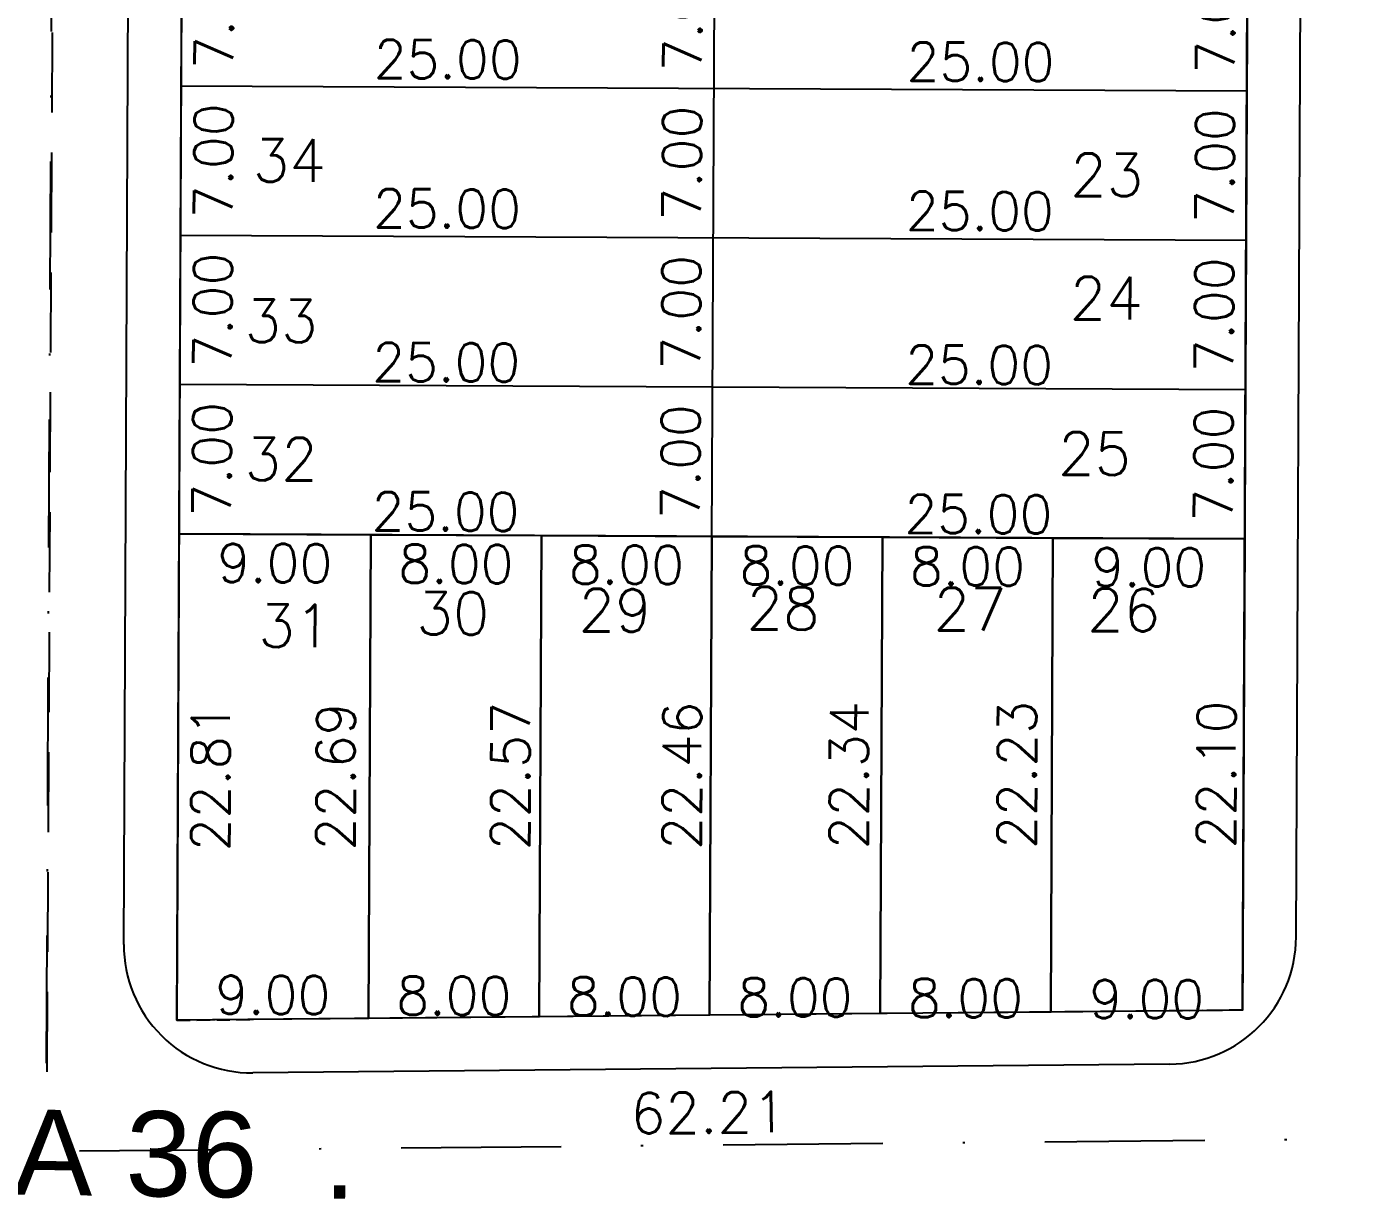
# Model space of a CAD drawing. Header units: millimetres. Extents: x -4430026 to 4783824, y 584 to 9593110.
# Drawn here: x 2547.1 to 2609.6, y 1505 to 1559.6 of the extents above; entities that cross this region are included whole.
import ezdxf
from ezdxf.enums import TextEntityAlignment as Align

# ---------------------------------------------------------------- set-up
doc = ezdxf.new("R2010")
doc.units = ezdxf.units.MM
for name, pattern in [('DASHDOT', [1, 0.5, -0.25, 0, -0.25]), ('HIDDEN', [0.375, 0.25, -0.125]), ('HIDDEN2', [0.1875, 0.125, -0.0625])]:
    doc.linetypes.add(name, pattern=pattern)
for name, color, linetype in [('boundary filipe', 6, 'Continuous'), ('BOUNDARY LOTES', 2, 'Continuous'), ('Calçada', 1, 'Continuous'), ('CANTOS', 9, 'HIDDEN'), ('Cota', 8, 'Continuous'), ('COTAS', 8, 'Continuous'), ('Lotes', 2, 'Continuous'), ('Nomes de Ruas', 3, 'Continuous'), ('Numero de lotes', 5, 'Continuous'), ('Projeção', 8, 'HIDDEN2'), ('QUADRA', 4, 'Continuous')]:
    doc.layers.add(name, color=color, linetype=linetype)
doc.styles.add('arcad1', font='romans.shx')
doc.styles.add('ARIAL', font='arial.ttf', dxfattribs={"height": 0.25})
doc.styles.add('ROMANS', font='romans.shx')
doc.dimstyles.new('BOLA100', dxfattribs={"dimscale": 0, "dimtxt": 1.9, "dimasz": 0.18, "dimexe": 0.18, "dimexo": 0.063, "dimgap": 0, "dimtad": 1, "dimzin": 4, "dimdsep": 46, "dimtxsty": 'ROMANS', "dimcen": 0.09, "dimse1": 1, "dimse2": 1, "dimsd1": 1, "dimsd2": 1, "dimclrt": 256, "dimaunit": 1, "dimadec": 4, "dimazin": 0, "dimtfac": 1.2, "dimtix": 1, "dimtmove": 2, "dimatfit": 3, "dimfxl": 1, "dimtvp": 2, "dimtolj": 1, "dimtzin": 4, "dimarcsym": 0})
doc.dimstyles.get("Standard").update_dxf_attribs({"dimtxt": 0.18, "dimasz": 0.18, "dimexe": 0.18, "dimexo": 0.0625, "dimgap": 0.09, "dimtad": 0, "dimtih": 1, "dimtoh": 1, "dimdec": 4, "dimzin": 0, "dimdsep": 46, "dimtxsty": 'Standard', "dimcen": 0.09, "dimadec": 0, "dimazin": 0, "dimtfac": 1, "dimtdec": 4, "dimtofl": 0, "dimtmove": 0, "dimatfit": 3, "dimfxl": 1, "dimtolj": 1, "dimtzin": 0, "dimarcsym": 0})

# ---------------------------------------------------------------- blocks, each defined once
blk = doc.blocks.new('*D13710')
at = {"layer": 'DEFPOINTS', "color": 0, "linetype": 'ByBlock'}
for p in [(2548.985, 1706.229), (2548.04, 1506.823), (2548.04, 1506.823)]:
    blk.add_point(p, dxfattribs=at)
at = {"layer": 'COTAS', "linetype": 'ByBlock', "insert": (2546.979, 1606.533), "char_height": 1.9, "attachment_point": 5, "rotation": 89.72858, "style": 'ROMANS'}
blk.add_mtext('\\A1;199.41', dxfattribs=at)
blk = doc.blocks.new('*D13712')
at = {"layer": 'DEFPOINTS', "color": 0, "linetype": 'ByBlock'}
for p in [(2548.04, 1506.823), (2548.04, 1506.823), (2485.837, 1506.232)]:
    blk.add_point(p, dxfattribs=at)
at = {"layer": 'COTAS', "linetype": 'ByBlock', "insert": (2517.622, 1508.146), "char_height": 1.9, "attachment_point": 5, "rotation": 0.54386, "style": 'ROMANS'}
blk.add_mtext('\\A1;62.21', dxfattribs=at)
blk = doc.blocks.new('*D13713')
at = {"layer": 'DEFPOINTS', "color": 0, "linetype": 'ByBlock'}
for p in [(2610.244, 1507.413), (2610.244, 1507.413), (2548.04, 1506.823)]:
    blk.add_point(p, dxfattribs=at)
at = {"layer": 'COTAS', "linetype": 'ByBlock', "insert": (2579.127, 1508.65), "char_height": 1.9, "attachment_point": 5, "rotation": 0.54386, "style": 'ROMANS'}
blk.add_mtext('\\A1;62.21', dxfattribs=at)
blk = doc.blocks.new('*D10032')
at = {"layer": 'DEFPOINTS', "color": 0}
for p in [(2554.41, 1563.794), (2554.377, 1556.794), (2559.506, 1556.77)]:
    blk.add_point(p, dxfattribs=at)
at = {"layer": 'COTAS', "color": 41, "insert": (2555.923, 1560.287), "char_height": 1.8, "attachment_point": 5, "rotation": 89.72858, "style": 'ROMANS'}
blk.add_mtext('\\A1;7.00', dxfattribs=at)
blk = doc.blocks.new('*D10033')
at = {"layer": 'DEFPOINTS', "color": 0}
for p in [(2554.377, 1556.794), (2554.344, 1549.794), (2559.473, 1549.77)]:
    blk.add_point(p, dxfattribs=at)
at = {"layer": 'COTAS', "color": 41, "insert": (2555.89, 1553.287), "char_height": 1.8, "attachment_point": 5, "rotation": 89.72858, "style": 'ROMANS'}
blk.add_mtext('\\A1;7.00', dxfattribs=at)
blk = doc.blocks.new('*D10034')
at = {"layer": 'DEFPOINTS', "color": 0}
for p in [(2554.344, 1549.794), (2554.311, 1542.794), (2559.44, 1542.77)]:
    blk.add_point(p, dxfattribs=at)
at = {"layer": 'COTAS', "color": 41, "insert": (2555.857, 1546.287), "char_height": 1.8, "attachment_point": 5, "rotation": 89.72858, "style": 'ROMANS'}
blk.add_mtext('\\A1;7.00', dxfattribs=at)
blk = doc.blocks.new('*D10035')
at = {"layer": 'DEFPOINTS', "color": 0}
for p in [(2554.311, 1542.794), (2554.278, 1535.794), (2559.407, 1535.77)]:
    blk.add_point(p, dxfattribs=at)
at = {"layer": 'COTAS', "color": 41, "insert": (2555.824, 1539.287), "char_height": 1.8, "attachment_point": 5, "rotation": 89.72858, "style": 'ROMANS'}
blk.add_mtext('\\A1;7.00', dxfattribs=at)
blk = doc.blocks.new('*D10036')
at = {"layer": 'DEFPOINTS', "color": 0}
for p in [(2554.278, 1535.794), (2554.169, 1512.981), (2559.299, 1512.957)]:
    blk.add_point(p, dxfattribs=at)
at = {"layer": 'COTAS', "color": 41, "insert": (2555.753, 1524.38), "char_height": 1.8, "attachment_point": 5, "rotation": 89.72858, "style": 'ROMANS'}
blk.add_mtext('\\A1;22.81', dxfattribs=at)
blk = doc.blocks.new('*D10037')
at = {"layer": 'DEFPOINTS', "color": 0}
for p in [(2563.277, 1535.752), (2563.17, 1513.066), (2565.173, 1513.057)]:
    blk.add_point(p, dxfattribs=at)
at = {"layer": 'COTAS', "color": 41, "insert": (2561.626, 1524.417), "char_height": 1.8, "attachment_point": 5, "rotation": 89.72858, "style": 'ROMANS'}
blk.add_mtext('\\A1;22.69', dxfattribs=at)
blk = doc.blocks.new('*D10038')
at = {"layer": 'DEFPOINTS', "color": 0}
for p in [(2571.277, 1535.714), (2571.17, 1513.142), (2573.371, 1513.132)]:
    blk.add_point(p, dxfattribs=at)
at = {"layer": 'COTAS', "color": 41, "insert": (2569.824, 1524.435), "char_height": 1.8, "attachment_point": 5, "rotation": 89.72858, "style": 'ROMANS'}
blk.add_mtext('\\A1;22.57', dxfattribs=at)
blk = doc.blocks.new('*D10039')
at = {"layer": 'DEFPOINTS', "color": 0}
for p in [(2579.277, 1535.676), (2579.171, 1513.218), (2581.418, 1513.208)]:
    blk.add_point(p, dxfattribs=at)
at = {"layer": 'COTAS', "color": 41, "insert": (2577.871, 1524.454), "char_height": 1.8, "attachment_point": 5, "rotation": 89.72858, "style": 'ROMANS'}
blk.add_mtext('\\A1;22.46', dxfattribs=at)
blk = doc.blocks.new('*D10040')
at = {"layer": 'DEFPOINTS', "color": 0}
for p in [(2587.277, 1535.638), (2587.489, 1513.297), (2589.255, 1513.289)]:
    blk.add_point(p, dxfattribs=at)
at = {"layer": 'COTAS', "color": 41, "insert": (2585.708, 1524.476), "char_height": 1.8, "attachment_point": 5, "rotation": 89.72858, "style": 'ROMANS'}
blk.add_mtext('\\A1;22.34', dxfattribs=at)
blk = doc.blocks.new('*D10041')
at = {"layer": 'DEFPOINTS', "color": 0}
for p in [(2595.277, 1535.6), (2595.172, 1513.37), (2597.133, 1513.361)]:
    blk.add_point(p, dxfattribs=at)
at = {"layer": 'COTAS', "color": 41, "insert": (2593.586, 1524.493), "char_height": 1.8, "attachment_point": 5, "rotation": 89.72858, "style": 'ROMANS'}
blk.add_mtext('\\A1;22.23', dxfattribs=at)
blk = doc.blocks.new('*D10042')
at = {"layer": 'DEFPOINTS', "color": 0}
for p in [(2604.277, 1535.558), (2604.172, 1513.456), (2606.488, 1513.445)]:
    blk.add_point(p, dxfattribs=at)
at = {"layer": 'COTAS', "color": 41, "insert": (2602.94, 1524.513), "char_height": 1.8, "attachment_point": 5, "rotation": 89.72858, "style": 'ROMANS'}
blk.add_mtext('\\A1;22.10', dxfattribs=at)
blk = doc.blocks.new('*D10058')
at = {"layer": 'DEFPOINTS', "color": 0}
for p in [(2579.41, 1563.676), (2579.377, 1556.676), (2581.49, 1556.666)]:
    blk.add_point(p, dxfattribs=at)
at = {"layer": 'COTAS', "color": 41, "insert": (2577.907, 1560.183), "char_height": 1.8, "attachment_point": 5, "rotation": 89.72858, "style": 'ROMANS'}
blk.add_mtext('\\A1;7.00', dxfattribs=at)
blk = doc.blocks.new('*D10059')
at = {"layer": 'DEFPOINTS', "color": 0}
for p in [(2579.377, 1556.676), (2579.344, 1549.676), (2581.457, 1549.666)]:
    blk.add_point(p, dxfattribs=at)
at = {"layer": 'COTAS', "color": 41, "insert": (2577.873, 1553.183), "char_height": 1.8, "attachment_point": 5, "rotation": 89.72858, "style": 'ROMANS'}
blk.add_mtext('\\A1;7.00', dxfattribs=at)
blk = doc.blocks.new('*D10060')
at = {"layer": 'DEFPOINTS', "color": 0}
for p in [(2579.344, 1549.676), (2579.31, 1542.676), (2581.424, 1542.666)]:
    blk.add_point(p, dxfattribs=at)
at = {"layer": 'COTAS', "color": 41, "insert": (2577.84, 1546.183), "char_height": 1.8, "attachment_point": 5, "rotation": 89.72858, "style": 'ROMANS'}
blk.add_mtext('\\A1;7.00', dxfattribs=at)
blk = doc.blocks.new('*D10061')
at = {"layer": 'DEFPOINTS', "color": 0}
for p in [(2579.31, 1542.676), (2579.277, 1535.676), (2581.39, 1535.666)]:
    blk.add_point(p, dxfattribs=at)
at = {"layer": 'COTAS', "color": 41, "insert": (2577.807, 1539.183), "char_height": 1.8, "attachment_point": 5, "rotation": 89.72858, "style": 'ROMANS'}
blk.add_mtext('\\A1;7.00', dxfattribs=at)
blk = doc.blocks.new('*D10077')
at = {"layer": 'DEFPOINTS', "color": 0}
for p in [(2604.41, 1563.557), (2604.376, 1556.557), (2606.49, 1556.547)]:
    blk.add_point(p, dxfattribs=at)
at = {"layer": 'COTAS', "color": 41, "insert": (2602.906, 1560.064), "char_height": 1.8, "attachment_point": 5, "rotation": 89.72858, "style": 'ROMANS'}
blk.add_mtext('\\A1;7.00', dxfattribs=at)
blk = doc.blocks.new('*D10078')
at = {"layer": 'DEFPOINTS', "color": 0}
for p in [(2604.376, 1556.557), (2604.343, 1549.557), (2606.456, 1549.547)]:
    blk.add_point(p, dxfattribs=at)
at = {"layer": 'COTAS', "color": 41, "insert": (2602.873, 1553.064), "char_height": 1.8, "attachment_point": 5, "rotation": 89.72858, "style": 'ROMANS'}
blk.add_mtext('\\A1;7.00', dxfattribs=at)
blk = doc.blocks.new('*D10079')
at = {"layer": 'DEFPOINTS', "color": 0}
for p in [(2604.343, 1549.557), (2604.31, 1542.557), (2606.423, 1542.547)]:
    blk.add_point(p, dxfattribs=at)
at = {"layer": 'COTAS', "color": 41, "insert": (2602.84, 1546.064), "char_height": 1.8, "attachment_point": 5, "rotation": 89.72858, "style": 'ROMANS'}
blk.add_mtext('\\A1;7.00', dxfattribs=at)
blk = doc.blocks.new('*D10080')
at = {"layer": 'DEFPOINTS', "color": 0}
for p in [(2604.31, 1542.557), (2604.277, 1535.558), (2606.39, 1535.547)]:
    blk.add_point(p, dxfattribs=at)
at = {"layer": 'COTAS', "color": 41, "insert": (2602.807, 1539.065), "char_height": 1.8, "attachment_point": 5, "rotation": 89.72858, "style": 'ROMANS'}
blk.add_mtext('\\A1;7.00', dxfattribs=at)
blk = doc.blocks.new('*D10128')
at = {"layer": 'DEFPOINTS', "color": 0}
for p in [(2554.273, 1534.776), (2579.272, 1534.657), (2579.265, 1533.182)]:
    blk.add_point(p, dxfattribs=at)
at = {"layer": 'Cota', "color": 41, "insert": (2566.783, 1536.841), "char_height": 1.8, "attachment_point": 5, "rotation": 359.72858, "style": 'ROMANS'}
blk.add_mtext('\\A1;25.00', dxfattribs=at)
blk = doc.blocks.new('*D10129')
at = {"layer": 'DEFPOINTS', "color": 0}
for p in [(2579.272, 1534.657), (2604.272, 1534.539), (2604.265, 1533.063)]:
    blk.add_point(p, dxfattribs=at)
at = {"layer": 'Cota', "color": 41, "insert": (2591.782, 1536.722), "char_height": 1.8, "attachment_point": 5, "rotation": 359.72858, "style": 'ROMANS'}
blk.add_mtext('\\A1;25.00', dxfattribs=at)
blk = doc.blocks.new('*D10130')
at = {"layer": 'DEFPOINTS', "color": 0}
for p in [(2554.306, 1541.776), (2579.306, 1541.657), (2579.299, 1540.181)]:
    blk.add_point(p, dxfattribs=at)
at = {"layer": 'Cota', "color": 41, "insert": (2566.816, 1543.841), "char_height": 1.8, "attachment_point": 5, "rotation": 359.72858, "style": 'ROMANS'}
blk.add_mtext('\\A1;25.00', dxfattribs=at)
blk = doc.blocks.new('*D10131')
at = {"layer": 'DEFPOINTS', "color": 0}
for p in [(2579.306, 1541.657), (2604.305, 1541.539), (2604.298, 1540.063)]:
    blk.add_point(p, dxfattribs=at)
at = {"layer": 'Cota', "color": 41, "insert": (2591.816, 1543.722), "char_height": 1.8, "attachment_point": 5, "rotation": 359.72858, "style": 'ROMANS'}
blk.add_mtext('\\A1;25.00', dxfattribs=at)
blk = doc.blocks.new('*D10132')
at = {"layer": 'DEFPOINTS', "color": 0}
for p in [(2554.34, 1548.989), (2579.34, 1548.871), (2579.333, 1547.395)]:
    blk.add_point(p, dxfattribs=at)
at = {"layer": 'Cota', "color": 41, "insert": (2566.85, 1551.054), "char_height": 1.8, "attachment_point": 5, "rotation": 359.72858, "style": 'ROMANS'}
blk.add_mtext('\\A1;25.00', dxfattribs=at)
blk = doc.blocks.new('*D10133')
at = {"layer": 'DEFPOINTS', "color": 0}
for p in [(2579.34, 1548.871), (2604.339, 1548.752), (2604.332, 1547.276)]:
    blk.add_point(p, dxfattribs=at)
at = {"layer": 'Cota', "color": 41, "insert": (2591.85, 1550.936), "char_height": 1.8, "attachment_point": 5, "rotation": 359.72858, "style": 'ROMANS'}
blk.add_mtext('\\A1;25.00', dxfattribs=at)
blk = doc.blocks.new('*D10134')
at = {"layer": 'DEFPOINTS', "color": 0}
for p in [(2554.373, 1555.989), (2579.373, 1555.871), (2579.366, 1554.395)]:
    blk.add_point(p, dxfattribs=at)
at = {"layer": 'Cota', "color": 41, "insert": (2566.883, 1558.054), "char_height": 1.8, "attachment_point": 5, "rotation": 359.72858, "style": 'ROMANS'}
blk.add_mtext('\\A1;25.00', dxfattribs=at)
blk = doc.blocks.new('*D10135')
at = {"layer": 'DEFPOINTS', "color": 0}
for p in [(2579.373, 1555.871), (2604.373, 1555.752), (2604.366, 1554.276)]:
    blk.add_point(p, dxfattribs=at)
at = {"layer": 'Cota', "color": 41, "insert": (2591.883, 1557.936), "char_height": 1.8, "attachment_point": 5, "rotation": 359.72858, "style": 'ROMANS'}
blk.add_mtext('\\A1;25.00', dxfattribs=at)
blk = doc.blocks.new('*D10138')
at = {"layer": 'DEFPOINTS', "color": 0}
for p in [(2554.278, 1535.794), (2563.277, 1535.752), (2563.254, 1530.803)]:
    blk.add_point(p, dxfattribs=at)
at = {"layer": 'COTAS', "color": 41, "insert": (2558.771, 1534.424), "char_height": 1.8, "attachment_point": 5, "rotation": 359.72858, "style": 'ROMANS'}
blk.add_mtext('\\A1;9.00', dxfattribs=at)
blk = doc.blocks.new('*D10139')
at = {"layer": 'DEFPOINTS', "color": 0}
for p in [(2563.277, 1535.752), (2571.277, 1535.714), (2571.254, 1530.765)]:
    blk.add_point(p, dxfattribs=at)
at = {"layer": 'COTAS', "color": 41, "insert": (2567.271, 1534.384), "char_height": 1.8, "attachment_point": 5, "rotation": 359.72858, "style": 'ROMANS'}
blk.add_mtext('\\A1;8.00', dxfattribs=at)
blk = doc.blocks.new('*D10140')
at = {"layer": 'DEFPOINTS', "color": 0}
for p in [(2571.277, 1535.714), (2579.277, 1535.676), (2579.254, 1530.727)]:
    blk.add_point(p, dxfattribs=at)
at = {"layer": 'COTAS', "color": 41, "insert": (2575.271, 1534.346), "char_height": 1.8, "attachment_point": 5, "rotation": 359.72858, "style": 'ROMANS'}
blk.add_mtext('\\A1;8.00', dxfattribs=at)
blk = doc.blocks.new('*D10141')
at = {"layer": 'DEFPOINTS', "color": 0}
for p in [(2579.277, 1535.676), (2587.277, 1535.638), (2587.254, 1530.689)]:
    blk.add_point(p, dxfattribs=at)
at = {"layer": 'COTAS', "color": 41, "insert": (2583.271, 1534.308), "char_height": 1.8, "attachment_point": 5, "rotation": 359.72858, "style": 'ROMANS'}
blk.add_mtext('\\A1;8.00', dxfattribs=at)
blk = doc.blocks.new('*D10142')
at = {"layer": 'DEFPOINTS', "color": 0}
for p in [(2587.277, 1535.638), (2595.277, 1535.6), (2595.254, 1530.651)]:
    blk.add_point(p, dxfattribs=at)
at = {"layer": 'COTAS', "color": 41, "insert": (2591.271, 1534.27), "char_height": 1.8, "attachment_point": 5, "rotation": 359.72858, "style": 'ROMANS'}
blk.add_mtext('\\A1;8.00', dxfattribs=at)
blk = doc.blocks.new('*D10143')
at = {"layer": 'DEFPOINTS', "color": 0}
for p in [(2595.277, 1535.6), (2604.277, 1535.558), (2604.254, 1530.609)]:
    blk.add_point(p, dxfattribs=at)
at = {"layer": 'COTAS', "color": 41, "insert": (2599.771, 1534.23), "char_height": 1.8, "attachment_point": 5, "rotation": 359.72858, "style": 'ROMANS'}
blk.add_mtext('\\A1;9.00', dxfattribs=at)
blk = doc.blocks.new('*D10144')
at = {"layer": 'DEFPOINTS', "color": 0}
for p in [(2554.169, 1512.981), (2563.17, 1513.066), (2563.158, 1510.549)]:
    blk.add_point(p, dxfattribs=at)
at = {"layer": 'COTAS', "color": 41, "insert": (2558.675, 1514.171), "char_height": 1.8, "attachment_point": 5, "rotation": 359.72858, "style": 'ROMANS'}
blk.add_mtext('\\A1;9.00', dxfattribs=at)
blk = doc.blocks.new('*D10145')
at = {"layer": 'DEFPOINTS', "color": 0}
for p in [(2563.17, 1513.066), (2571.17, 1513.142), (2571.158, 1510.511)]:
    blk.add_point(p, dxfattribs=at)
at = {"layer": 'COTAS', "color": 41, "insert": (2567.175, 1514.13), "char_height": 1.8, "attachment_point": 5, "rotation": 359.72858, "style": 'ROMANS'}
blk.add_mtext('\\A1;8.00', dxfattribs=at)
blk = doc.blocks.new('*D10146')
at = {"layer": 'DEFPOINTS', "color": 0}
for p in [(2571.17, 1513.142), (2579.171, 1513.218), (2579.158, 1510.473)]:
    blk.add_point(p, dxfattribs=at)
at = {"layer": 'COTAS', "color": 41, "insert": (2575.175, 1514.092), "char_height": 1.8, "attachment_point": 5, "rotation": 359.72858, "style": 'ROMANS'}
blk.add_mtext('\\A1;8.00', dxfattribs=at)
blk = doc.blocks.new('*D10147')
at = {"layer": 'DEFPOINTS', "color": 0}
for p in [(2579.171, 1513.218), (2587.171, 1513.18), (2587.158, 1510.436)]:
    blk.add_point(p, dxfattribs=at)
at = {"layer": 'COTAS', "color": 41, "insert": (2583.175, 1514.054), "char_height": 1.8, "attachment_point": 5, "rotation": 359.72858, "style": 'ROMANS'}
blk.add_mtext('\\A1;8.00', dxfattribs=at)
blk = doc.blocks.new('*D10148')
at = {"layer": 'DEFPOINTS', "color": 0}
for p in [(2587.171, 1513.18), (2595.172, 1513.37), (2595.158, 1510.398)]:
    blk.add_point(p, dxfattribs=at)
at = {"layer": 'COTAS', "color": 41, "insert": (2591.175, 1514.017), "char_height": 1.8, "attachment_point": 5, "rotation": 359.72858, "style": 'ROMANS'}
blk.add_mtext('\\A1;8.00', dxfattribs=at)
blk = doc.blocks.new('*D10149')
at = {"layer": 'DEFPOINTS', "color": 0}
for p in [(2595.172, 1513.37), (2604.172, 1513.328), (2604.158, 1510.355)]:
    blk.add_point(p, dxfattribs=at)
at = {"layer": 'COTAS', "color": 41, "insert": (2599.675, 1513.976), "char_height": 1.8, "attachment_point": 5, "rotation": 359.72858, "style": 'ROMANS'}
blk.add_mtext('\\A1;9.00', dxfattribs=at)

msp = doc.modelspace()

# ---------------------------------------------------------------- linework, layer by layer
at = {"layer": 'boundary filipe', "linetype": 'ByBlock'}
for p, q in [((2555.025, 1693.678, 2.439), (2554.169, 1512.981, 2.439)), ((2604.172, 1513.456, 2.439), (2605.006, 1689.361, 2.439))]:
    msp.add_line(p, q, dxfattribs=at)
at = {"layer": 'boundary filipe', "elevation": 2.439}
msp.add_lwpolyline([(2605.013, 1690.905), (2604.172, 1513.456), (2554.169, 1512.981), (2555.033, 1695.234), (2605.013, 1690.905)], dxfattribs=at)
at = {"layer": 'BOUNDARY LOTES', "elevation": 2.439}
for points in [[(2554.278, 1535.794), (2563.277, 1535.752), (2563.17, 1513.066), (2554.171, 1512.981)], [(2563.277, 1535.752), (2571.277, 1535.714), (2571.17, 1513.142), (2563.17, 1513.066)], [(2571.277, 1535.714), (2579.277, 1535.676), (2579.171, 1513.218), (2571.17, 1513.142)], [(2579.277, 1535.676), (2587.277, 1535.638), (2587.171, 1513.294), (2579.171, 1513.218)], [(2587.277, 1535.638), (2595.277, 1535.6), (2595.172, 1513.37), (2587.173, 1513.294)], [(2595.277, 1535.6), (2604.277, 1535.558), (2604.172, 1513.456), (2595.172, 1513.37)]]:
    msp.add_lwpolyline(points, close=True, dxfattribs=at)
at = {"layer": 'Calçada'}
for p, q in [((2551.686, 1516.543, 2.439), (2552.515, 1691.425, 2.439)), ((2606.689, 1516.894, 2.439), (2607.498, 1687.657, 2.439)), ((2600.746, 1510.923, 2.439), (2557.743, 1510.515, 2.439))]:
    msp.add_line(p, q, dxfattribs=at)
for centre, start, end in [((2557.686, 1516.515, 2.439), 179.72858, 270.54386), ((2600.689, 1516.923, 2.439), 270.54386, 359.72858)]:
    msp.add_arc(centre, 6, start, end, dxfattribs=at)
at = {"layer": 'CANTOS', "ltscale": 2.5, "elevation": 2.439}
for points in [[(2554.186, 1516.531), (2554.169, 1512.981), (2557.67, 1513.015)], [(2604.189, 1516.906), (2604.172, 1513.456), (2600.722, 1513.423)]]:
    msp.add_lwpolyline(points, dxfattribs=at)
at = {"layer": 'Lotes'}
for p, q in [((2579.171, 1513.218, 2.439), (2580.022, 1692.992, 2.439)), ((2604.376, 1556.557, 2.439), (2554.377, 1556.794, 2.439)), ((2604.343, 1549.557, 2.439), (2554.344, 1549.794, 2.439)), ((2604.31, 1542.557, 2.439), (2554.311, 1542.794, 2.439)), ((2604.277, 1535.558, 2.439), (2554.278, 1535.794, 2.439)), ((2563.17, 1513.066, 2.439), (2563.277, 1535.752, 2.439)), ((2571.17, 1513.142, 2.439), (2571.277, 1535.714, 2.439)), ((2587.171, 1513.294, 2.439), (2587.277, 1535.638, 2.439)), ((2595.172, 1513.37, 2.439), (2595.277, 1535.6, 2.439))]:
    msp.add_line(p, q, dxfattribs=at)
at = {"layer": 'Projeção', "linetype": 'DASHDOT', "ltscale": 12}
msp.add_line((2548.06, 1510.963, 2.439), (2550.195, 1961.633, 2.439), dxfattribs=at)
at = {"layer": 'Projeção', "linetype": 'HIDDEN', "ltscale": 15}
msp.add_line((2548.091, 1510.56, 103.708), (2548.543, 1598.563, 103.708), dxfattribs=at)
at = {"layer": 'Projeção', "linetype": 'DASHDOT', "ltscale": 15}
msp.add_line((3629.153, 1517.085, 2.439), (2417.533, 1505.584, 2.439), dxfattribs=at)
at = {"layer": 'QUADRA', "elevation": 2.439}
msp.add_lwpolyline([(2554.169, 1512.981), (2555.033, 1695.234, 0.003257), (2605.013, 1690.914), (2604.172, 1513.456), (2554.169, 1512.981)], format="xyb", close=True, dxfattribs=at)

# ---------------------------------------------------------------- texts
at = {"layer": 'Nomes de Ruas', "extrusion": (-0.084173, 0.020544, 0.996239), "style": 'ARIAL'}
msp.add_text('RUA 36  .', height=4, rotation=102.96746, dxfattribs=at).set_placement((-2068.544, 2112.568, -183.731), align=Align.MIDDLE_CENTER)
at = {"layer": 'Numero de lotes', "style": 'arcad1'}
for s, p in [('34', (2559.455, 1553.309, 2.439)), ('23', (2597.803, 1552.633, 2.439)), ('24', (2597.776, 1546.849, 2.439)), ('33', (2559.069, 1545.783, 2.439)), ('32', (2559.068, 1539.303, 2.439)), ('25', (2597.233, 1539.561, 2.439)), ('30', (2567.126, 1532.067, 2.439)), ('29', (2574.733, 1532.21, 2.439)), ('28', (2582.618, 1532.306, 2.439)), ('27', (2591.388, 1532.264, 2.439)), ('26', (2598.599, 1532.224, 2.439)), ('31', (2559.714, 1531.485, 2.439))]:
    msp.add_text(s, height=2, rotation=359.72858, dxfattribs=at).set_placement(p, align=Align.MIDDLE_CENTER)

# ---------------------------------------------------------------- dimensions: what is measured, and where the dimension line sits
at = {"layer": 'Cota'}
for p1, p2, picture, middle in [((2554.373, 1555.989, 2.439), (2579.373, 1555.871, 2.439), '*D10134', (2566.883, 1558.054, 2.439)), ((2554.34, 1548.989, 2.439), (2579.34, 1548.871, 2.439), '*D10132', (2566.85, 1551.054, 2.439)), ((2554.306, 1541.776, 2.439), (2579.306, 1541.657, 2.439), '*D10130', (2566.816, 1543.841, 2.439)), ((2554.273, 1534.776, 2.439), (2579.272, 1534.657, 2.439), '*D10128', (2566.783, 1536.841, 2.439))]:
    dim = msp.add_aligned_dim(p1=p1, p2=p2, distance=-1.476, dimstyle='Standard', override={"dimtxt": 1.8, "dimexo": 0.063, "dimgap": 0, "dimtih": 0, "dimtoh": 0, "dimdec": 2, "dimzin": 4, "dimtxsty": 'ROMANS', "dimse1": 1, "dimse2": 1, "dimsd1": 1, "dimsd2": 1, "dimclrt": 41, "dimtfac": 1.2, "dimtdec": 2, "dimtix": 1, "dimtofl": 1, "dimtmove": 2, "dimfxl": 0.18, "dimfxlon": 1, "dimtvp": 2, "dimtzin": 4}, dxfattribs=at)
    dim.commit()
    dim.dimension.update_dxf_attribs({"geometry": picture, "text_midpoint": middle})
for base, p1, p2, picture, middle in [((2604.366, 1554.276, 2.439), (2579.373, 1555.871, 2.439), (2604.373, 1555.752, 2.439), '*D10135', (2591.883, 1557.936, 2.439)), ((2604.332, 1547.276, 2.439), (2579.34, 1548.871, 2.439), (2604.339, 1548.752, 2.439), '*D10133', (2591.85, 1550.936, 2.439)), ((2604.298, 1540.063, 2.439), (2579.306, 1541.657, 2.439), (2604.305, 1541.539, 2.439), '*D10131', (2591.816, 1543.722, 2.439)), ((2604.265, 1533.063, 2.439), (2579.272, 1534.657, 2.439), (2604.272, 1534.539, 2.439), '*D10129', (2591.782, 1536.722, 2.439))]:
    dim = msp.add_linear_dim(base=base, p1=p1, p2=p2, angle=179.72858, dimstyle='Standard', override={"dimtxt": 1.8, "dimexo": 0.063, "dimgap": 0, "dimtih": 0, "dimtoh": 0, "dimdec": 2, "dimzin": 4, "dimtxsty": 'ROMANS', "dimse1": 1, "dimse2": 1, "dimsd1": 1, "dimsd2": 1, "dimclrt": 41, "dimtfac": 1.2, "dimtdec": 2, "dimtix": 1, "dimtofl": 1, "dimtmove": 2, "dimfxl": 0.18, "dimfxlon": 1, "dimtvp": 2, "dimtzin": 4}, dxfattribs=at)
    dim.commit()
    dim.dimension.update_dxf_attribs({"geometry": picture, "text_midpoint": middle})
at = {"layer": 'COTAS', "linetype": 'ByBlock'}
for base, p1, p2, angle, picture, middle in [((2548.04, 1506.823, 2.439), (2548.985, 1706.229, 2.439), (2548.04, 1506.823, 2.439), 269.72858, '*D13710', (2546.979, 1606.533, 2.439)), ((2610.244, 1507.413, 2.439), (2548.04, 1506.823, 2.439), (2610.244, 1507.413, 2.439), 0.54386, '*D13713', (2579.127, 1508.65, 2.439)), ((2548.04, 1506.823, 2.439), (2485.837, 1506.232, 2.439), (2548.04, 1506.823, 2.439), 0.54386, '*D13712', (2517.622, 1508.146, 2.439))]:
    dim = msp.add_linear_dim(base=base, p1=p1, p2=p2, angle=angle, dimstyle='BOLA100', override={"dimscale": 1, "dimfxl": 0.18}, dxfattribs=at)
    dim.commit()
    dim.dimension.update_dxf_attribs({"geometry": picture, "text_midpoint": middle, "dimtype": 161})
at = {"layer": 'COTAS'}
for base, p1, p2, angle, picture, middle in [((2559.506, 1556.77, 2.439), (2554.41, 1563.794, 2.439), (2554.377, 1556.794, 2.439), 89.72858, '*D10032', (2555.923, 1560.287, 2.439)), ((2581.49, 1556.666, 2.439), (2579.41, 1563.676, 2.439), (2579.377, 1556.676, 2.439), 89.72858, '*D10058', (2577.907, 1560.183, 2.439)), ((2606.49, 1556.547, 2.439), (2604.41, 1563.557, 2.439), (2604.376, 1556.557, 2.439), 89.72858, '*D10077', (2602.906, 1560.064, 2.439)), ((2559.473, 1549.77, 2.439), (2554.377, 1556.794, 2.439), (2554.344, 1549.794, 2.439), 89.72858, '*D10033', (2555.89, 1553.287, 2.439)), ((2581.457, 1549.666, 2.439), (2579.377, 1556.676, 2.439), (2579.344, 1549.676, 2.439), 89.72858, '*D10059', (2577.873, 1553.183, 2.439)), ((2606.456, 1549.547, 2.439), (2604.376, 1556.557, 2.439), (2604.343, 1549.557, 2.439), 89.72858, '*D10078', (2602.873, 1553.064, 2.439)), ((2559.44, 1542.77, 2.439), (2554.344, 1549.794, 2.439), (2554.311, 1542.794, 2.439), 89.72858, '*D10034', (2555.857, 1546.287, 2.439)), ((2581.424, 1542.666, 2.439), (2579.344, 1549.676, 2.439), (2579.31, 1542.676, 2.439), 89.72858, '*D10060', (2577.84, 1546.183, 2.439)), ((2606.423, 1542.547, 2.439), (2604.343, 1549.557, 2.439), (2604.31, 1542.557, 2.439), 89.72858, '*D10079', (2602.84, 1546.064, 2.439)), ((2559.407, 1535.77, 2.439), (2554.311, 1542.794, 2.439), (2554.278, 1535.794, 2.439), 89.72858, '*D10035', (2555.824, 1539.287, 2.439)), ((2581.39, 1535.666, 2.439), (2579.31, 1542.676, 2.439), (2579.277, 1535.676, 2.439), 89.72858, '*D10061', (2577.807, 1539.183, 2.439)), ((2606.39, 1535.547, 2.439), (2604.31, 1542.557, 2.439), (2604.277, 1535.558, 2.439), 89.72858, '*D10080', (2602.807, 1539.065, 2.439)), ((2559.299, 1512.957, 2.439), (2554.278, 1535.794, 2.439), (2554.169, 1512.981, 2.439), 89.72858, '*D10036', (2555.753, 1524.38, 2.439)), ((2563.254, 1530.803, 2.439), (2554.278, 1535.794, 2.439), (2563.277, 1535.752, 2.439), 359.72858, '*D10138', (2558.771, 1534.424, 2.439)), ((2565.173, 1513.057, 2.439), (2563.277, 1535.752, 2.439), (2563.17, 1513.066, 2.439), 89.72858, '*D10037', (2561.626, 1524.417, 2.439)), ((2571.254, 1530.765, 2.439), (2563.277, 1535.752, 2.439), (2571.277, 1535.714, 2.439), 359.72858, '*D10139', (2567.271, 1534.384, 2.439)), ((2573.371, 1513.132, 2.439), (2571.277, 1535.714, 2.439), (2571.17, 1513.142, 2.439), 89.72858, '*D10038', (2569.824, 1524.435, 2.439)), ((2579.254, 1530.727, 2.439), (2571.277, 1535.714, 2.439), (2579.277, 1535.676, 2.439), 359.72858, '*D10140', (2575.271, 1534.346, 2.439)), ((2581.418, 1513.208, 2.439), (2579.277, 1535.676, 2.439), (2579.171, 1513.218, 2.439), 89.72858, '*D10039', (2577.871, 1524.454, 2.439)), ((2587.254, 1530.689, 2.439), (2579.277, 1535.676, 2.439), (2587.277, 1535.638, 2.439), 359.72858, '*D10141', (2583.271, 1534.308, 2.439)), ((2589.255, 1513.289, 2.439), (2587.277, 1535.638, 2.439), (2587.489, 1513.297, 2.439), 89.72858, '*D10040', (2585.708, 1524.476, 2.439)), ((2595.254, 1530.651, 2.439), (2587.277, 1535.638, 2.439), (2595.277, 1535.6, 2.439), 359.72858, '*D10142', (2591.271, 1534.27, 2.439)), ((2597.133, 1513.361, 2.439), (2595.277, 1535.6, 2.439), (2595.172, 1513.37, 2.439), 89.72858, '*D10041', (2593.586, 1524.493, 2.439)), ((2604.254, 1530.609, 2.439), (2595.277, 1535.6, 2.439), (2604.277, 1535.558, 2.439), 359.72858, '*D10143', (2599.771, 1534.23, 2.439)), ((2606.488, 1513.445, 2.439), (2604.277, 1535.558, 2.439), (2604.172, 1513.456, 2.439), 89.72858, '*D10042', (2602.94, 1524.513, 2.439)), ((2563.158, 1510.549, 2.439), (2554.169, 1512.981, 2.439), (2563.17, 1513.066, 2.439), 359.72858, '*D10144', (2558.675, 1514.171, 2.439)), ((2571.158, 1510.511, 2.439), (2563.17, 1513.066, 2.439), (2571.17, 1513.142, 2.439), 359.72858, '*D10145', (2567.175, 1514.13, 2.439)), ((2579.158, 1510.473, 2.439), (2571.17, 1513.142, 2.439), (2579.171, 1513.218, 2.439), 359.72858, '*D10146', (2575.175, 1514.092, 2.439)), ((2587.158, 1510.436, 2.439), (2579.171, 1513.218, 2.439), (2587.171, 1513.18, 2.439), 359.72858, '*D10147', (2583.175, 1514.054, 2.439)), ((2595.158, 1510.398, 2.439), (2587.171, 1513.18, 2.439), (2595.172, 1513.37, 2.439), 359.72858, '*D10148', (2591.175, 1514.017, 2.439)), ((2604.158, 1510.355, 2.439), (2595.172, 1513.37, 2.439), (2604.172, 1513.328, 2.439), 359.72858, '*D10149', (2599.675, 1513.976, 2.439))]:
    dim = msp.add_linear_dim(base=base, p1=p1, p2=p2, angle=angle, dimstyle='Standard', override={"dimtxt": 1.8, "dimexo": 0.063, "dimgap": 0, "dimtih": 0, "dimtoh": 0, "dimdec": 2, "dimzin": 4, "dimtxsty": 'ROMANS', "dimse1": 1, "dimse2": 1, "dimsd1": 1, "dimsd2": 1, "dimclrt": 41, "dimtfac": 1.2, "dimtdec": 2, "dimtix": 1, "dimtofl": 1, "dimtmove": 2, "dimfxl": 0.18, "dimfxlon": 1, "dimtvp": 2, "dimtzin": 4}, dxfattribs=at)
    dim.commit()
    dim.dimension.update_dxf_attribs({"geometry": picture, "text_midpoint": middle})

doc.saveas('drawing.dxf')
